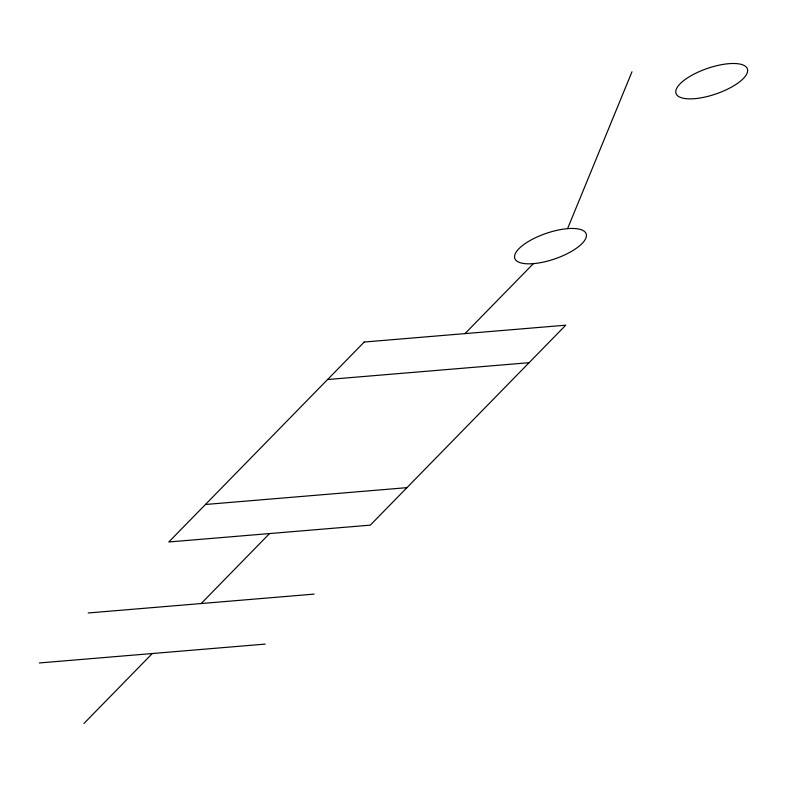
<?xml version="1.0" encoding="UTF-8"?>
<svg xmlns="http://www.w3.org/2000/svg" width="787" height="787" viewBox="0 0 787 787"><rect width="100%" height="100%" fill="white"/><g stroke="black" fill="none" stroke-linecap="round" stroke-linejoin="round"><path stroke-width="1.18" d="M567.575 228.643L631.981 71.774M83.914 723.509L152.304 653.525M201.167 603.54L269.557 533.556M464.979 333.619L533.379 263.635M327.589 379.521L529.09 362.689M205.446 504.487L406.958 487.655M88.203 612.975L314.121 594.106M39.35 662.959L265.268 644.091M364.224 342.03L168.802 541.977L370.313 525.145L565.735 325.198L364.224 342.03M534.904 263.488A37.746 13.468 -19 0 0 586.325 234.457A37.746 13.468 -19 0 0 530.202 240.468A37.746 13.468 -19 0 0 534.904 263.488M696.121 98.532A37.746 13.468 -19 0 0 747.552 69.502A37.746 13.468 -19 0 0 691.419 75.513A37.746 13.468 -19 0 0 696.121 98.532"/></g></svg>
